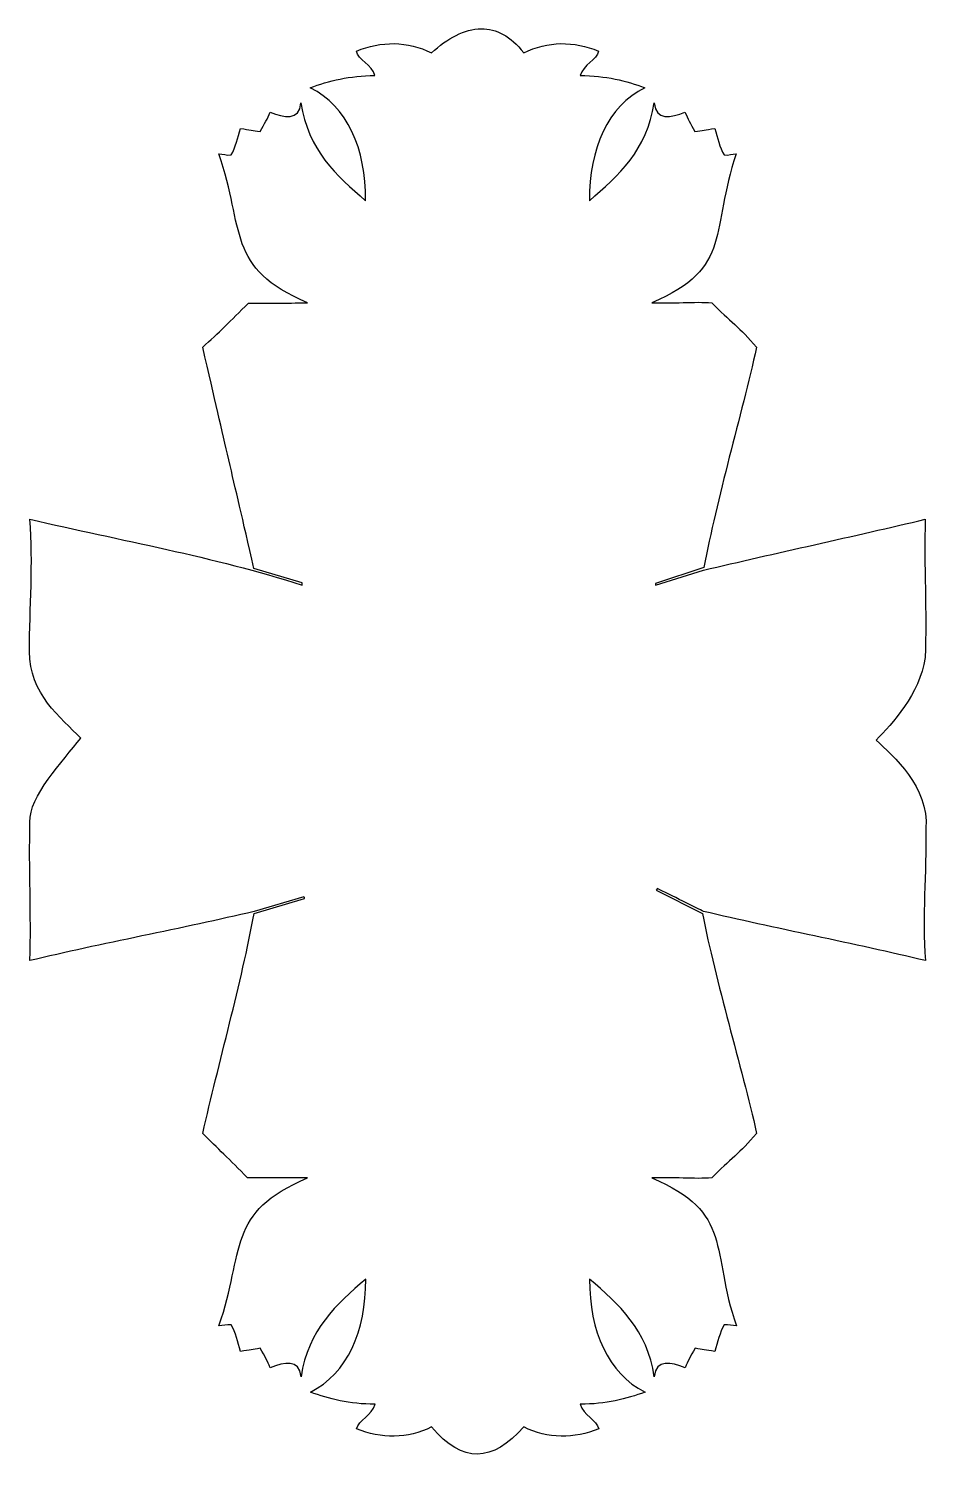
# Model space of a CAD drawing. Header units: centimetres. Extents: x -9.3 to 7.4, y -12.6 to 13.9.
import ezdxf

# ---------------------------------------------------------------- set-up
doc = ezdxf.new("R2010")
doc.units = ezdxf.units.CM
doc.header["$MEASUREMENT"] = 0
doc.layers.add('Layer 1', color=7, linetype='Continuous')

msp = doc.modelspace()

# ---------------------------------------------------------------- linework, layer by layer
at = {"layer": 'Layer 1', "color": 254}
msp.add_open_spline([(-0.90984, 13.90874), (-1.21957, 13.90667), (-1.53603, 13.73405), (-1.82988, 13.46418), (-1.82988, 13.46418), (-2.27101, 13.68888), (-2.75856, 13.68303), (-3.21253, 13.49838), (-3.21253, 13.49838), (-3.18198, 13.33938), (-2.9253, 13.24614), (-2.87248, 13.04698), (-2.87248, 13.04698), (-3.34283, 13.04364), (-3.72206, 12.95057), (-4.06526, 12.82128), (-4.06526, 12.82128), (-3.37976, 12.48041), (-3.03978, 11.69959), (-3.04338, 10.73869), (-3.04338, 10.73869), (-3.58144, 11.20054), (-4.10843, 11.67254), (-4.23615, 12.54087), (-4.23615, 12.54087), (-4.26775, 12.20519), (-4.54628, 12.26993), (-4.80578, 12.3716), (-4.80578, 12.3716), (-4.85556, 12.25199), (-4.90406, 12.16283), (-4.98875, 12.01424), (-4.98875, 12.01424), (-5.13285, 12.03903), (-5.17155, 12.04336), (-5.35469, 12.07066), (-5.35469, 12.07066), (-5.40705, 11.90351), (-5.44167, 11.71927), (-5.52558, 11.58335), (-5.52558, 11.58335), (-5.62049, 11.57071), (-5.67101, 11.60079), (-5.75171, 11.60216), (-5.75171, 11.60216), (-5.26909, 10.21091), (-5.62485, 9.49003), (-4.11532, 8.85615), (-4.11532, 8.85615), (-4.54262, 8.84629), (-4.81959, 8.8476), (-5.20625, 8.8476), (-5.20625, 8.8476), (-5.53768, 8.51931), (-5.75782, 8.29914), (-6.04861, 8.03542), (-6.04861, 8.03542), (-5.5971, 6.07749), (-5.53319, 5.81519), (-5.1044, 3.95744), (-5.1044, 3.95744), (-5.1044, 3.95744), (-4.21198, 3.6907), (-4.21198, 3.6907), (-4.21198, 3.6907), (-4.21198, 3.6907), (-4.2154, 3.64966), (-4.2154, 3.64966), (-4.2154, 3.64966), (-5.85667, 4.17345), (-7.56138, 4.47266), (-9.23851, 4.86365), (-9.23851, 4.86365), (-9.17246, 4.04944), (-9.24376, 3.23049), (-9.24541, 2.4237), (-9.24541, 2.4237), (-9.24878, 1.65522), (-8.66294, 1.19104), (-8.29775, 0.82841), (-8.29775, 0.82841), (-8.63241, 0.39585), (-9.25956, -0.25292), (-9.23678, -0.72413), (-9.23678, -0.72413), (-9.25727, -1.58245), (-9.21238, -2.42524), (-9.23678, -3.27693), (-9.23678, -3.27693), (-7.95235, -2.96831), (-6.38811, -2.67721), (-5.10091, -2.37071), (-5.10091, -2.37071), (-5.10091, -2.37071), (-4.18432, -2.10055), (-4.18432, -2.10055), (-4.18432, -2.10055), (-4.1748, -2.11667), (-4.17042, -2.11214), (-4.17051, -2.13133), (-4.17051, -2.13133), (-4.17051, -2.13133), (-5.10091, -2.40832), (-5.10091, -2.40832), (-5.10091, -2.40832), (-5.33462, -3.67848), (-5.75874, -5.18697), (-6.04857, -6.46407), (-6.04857, -6.46407), (-5.77239, -6.73765), (-5.55857, -6.94441), (-5.22002, -7.2848), (-5.22002, -7.2848), (-5.22002, -7.2848), (-4.11528, -7.2848), (-4.11528, -7.2848), (-4.11528, -7.2848), (-5.62481, -7.91868), (-5.26732, -8.62417), (-5.74995, -10.01542), (-5.74995, -10.01542), (-5.66924, -10.01405), (-5.61873, -9.98397), (-5.52382, -9.99661), (-5.52382, -9.99661), (-5.43992, -10.13252), (-5.4053, -10.31676), (-5.35293, -10.48392), (-5.35293, -10.48392), (-5.1698, -10.45662), (-5.13109, -10.45228), (-4.98699, -10.4275), (-4.98699, -10.4275), (-4.90231, -10.57609), (-4.85379, -10.66525), (-4.80402, -10.78486), (-4.80402, -10.78486), (-4.54451, -10.6832), (-4.26599, -10.61846), (-4.23438, -10.95413), (-4.23438, -10.95413), (-4.10667, -10.0858), (-3.57967, -9.6138), (-3.04161, -9.15195), (-3.04161, -9.15195), (-3.03802, -10.11286), (-3.37799, -10.89367), (-4.06349, -11.23454), (-4.06349, -11.23454), (-3.72029, -11.36383), (-3.34106, -11.4569), (-2.87072, -11.46024), (-2.87072, -11.46024), (-2.92353, -11.6594), (-3.18022, -11.75264), (-3.21077, -11.91164), (-3.21077, -11.91164), (-2.75681, -12.0963), (-2.26924, -12.10215), (-1.82812, -11.87744), (-1.82812, -11.87744), (-1.24603, -12.56691), (-0.71001, -12.52675), (-0.12613, -11.87744), (-0.12613, -11.87744), (0.31499, -12.10215), (0.80428, -12.09629), (1.25824, -11.91164), (1.25824, -11.91164), (1.22769, -11.75264), (0.96927, -11.6594), (0.91647, -11.46024), (0.91647, -11.46024), (1.38681, -11.4569), (1.76777, -11.36383), (2.11097, -11.23454), (2.11097, -11.23454), (1.42547, -10.89367), (1.08549, -10.11285), (1.08909, -9.15195), (1.08909, -9.15195), (1.62715, -9.6138), (2.15415, -10.0858), (2.28186, -10.95413), (2.28186, -10.95413), (2.31347, -10.61845), (2.59198, -10.68319), (2.85149, -10.78486), (2.85149, -10.78486), (2.90126, -10.66525), (2.94978, -10.57609), (3.03446, -10.4275), (3.03446, -10.4275), (3.17857, -10.45229), (3.21727, -10.45662), (3.4004, -10.48392), (3.4004, -10.48392), (3.45278, -10.31677), (3.48738, -10.13253), (3.57129, -9.99661), (3.57129, -9.99661), (3.6662, -9.98397), (3.71671, -10.01405), (3.79742, -10.01542), (3.79742, -10.01542), (3.3148, -8.62417), (3.7465, -7.91868), (2.23698, -7.2848), (2.23698, -7.2848), (2.60114, -7.2685), (3.04079, -7.3095), (3.34172, -7.2848), (3.34172, -7.2848), (3.68027, -6.94442), (3.85635, -6.82891), (4.17027, -6.46407), (4.17027, -6.46407), (3.88815, -5.22099), (3.41134, -3.66037), (3.17255, -2.41003), (3.17255, -2.41003), (3.17255, -2.41003), (2.31638, -1.97915), (2.31638, -1.97915), (2.31638, -1.97915), (2.31638, -1.97915), (2.33882, -1.94837), (2.33882, -1.94837), (2.33882, -1.94837), (2.55459, -2.05631), (3.08894, -2.31998), (3.18981, -2.36899), (3.18981, -2.36899), (4.47799, -2.67594), (5.9981, -2.96789), (7.28425, -3.27692), (7.28425, -3.27692), (7.2182, -2.46271), (7.3046, -1.67367), (7.29115, -0.83697), (7.29115, -0.83697), (7.35513, -0.08242), (6.68314, 0.50516), (6.37284, 0.78738), (6.37284, 0.78738), (6.6726, 1.09662), (7.17097, 1.62894), (7.2808, 2.31085), (7.2808, 2.31085), (7.30885, 3.14673), (7.25641, 4.01196), (7.2808, 4.86365), (7.2808, 4.86365), (5.99466, 4.55462), (4.47799, 4.23019), (3.18981, 3.92323), (3.18981, 3.92323), (3.18981, 3.92323), (2.30602, 3.64453), (2.30602, 3.64453), (2.30602, 3.64453), (2.30602, 3.64453), (2.30602, 3.67873), (2.30602, 3.67873), (2.30602, 3.67873), (2.30602, 3.67873), (3.19844, 3.97453), (3.19844, 3.97453), (3.19844, 3.97453), (3.435, 5.2348), (3.88454, 6.77641), (4.17027, 8.03541), (4.17027, 8.03541), (3.85635, 8.40025), (3.68026, 8.51575), (3.34172, 8.85614), (3.34172, 8.85614), (3.04079, 8.88084), (2.60114, 8.83984), (2.23698, 8.85614), (2.23698, 8.85614), (3.74651, 9.49002), (3.31136, 10.2109), (3.79397, 11.60215), (3.79397, 11.60215), (3.71327, 11.60078), (3.66274, 11.5707), (3.56785, 11.58334), (3.56785, 11.58334), (3.48393, 11.71925), (3.44932, 11.90349), (3.39696, 12.07065), (3.39696, 12.07065), (3.21382, 12.04335), (3.17511, 12.03901), (3.03102, 12.01423), (3.03102, 12.01423), (2.94633, 12.16282), (2.89783, 12.25198), (2.84805, 12.37159), (2.84805, 12.37159), (2.58855, 12.26993), (2.31001, 12.20519), (2.27842, 12.54086), (2.27842, 12.54086), (2.1507, 11.67253), (1.62372, 11.20053), (1.08564, 10.73868), (1.08564, 10.73868), (1.08205, 11.69959), (1.42204, 12.4804), (2.10752, 12.82127), (2.10752, 12.82127), (1.76433, 12.95056), (1.3851, 13.04363), (0.91475, 13.04697), (0.91475, 13.04697), (0.96757, 13.24613), (1.22425, 13.33937), (1.2548, 13.49837), (1.2548, 13.49837), (0.80083, 13.68302), (0.31328, 13.68888), (-0.12785, 13.46417), (-0.12785, 13.46417), (-0.36825, 13.77971), (-0.6365, 13.91056), (-0.9098, 13.90873), (-0.9098, 13.90873), (-0.9098, 13.90873), (-0.90984, 13.90874), (-0.90984, 13.90874)], degree=3, knots=[0, 0, 0, 0, 0.01190476, 0.01190476, 0.01190476, 0.01190476, 0.02380952, 0.02380952, 0.02380952, 0.02380952, 0.03571429, 0.03571429, 0.03571429, 0.03571429, 0.04761905, 0.04761905, 0.04761905, 0.04761905, 0.05952381, 0.05952381, 0.05952381, 0.05952381, 0.07142857, 0.07142857, 0.07142857, 0.07142857, 0.08333333, 0.08333333, 0.08333333, 0.08333333, 0.0952381, 0.0952381, 0.0952381, 0.0952381, 0.10714286, 0.10714286, 0.10714286, 0.10714286, 0.11904762, 0.11904762, 0.11904762, 0.11904762, 0.13095238, 0.13095238, 0.13095238, 0.13095238, 0.14285714, 0.14285714, 0.14285714, 0.14285714, 0.1547619, 0.1547619, 0.1547619, 0.1547619, 0.16666667, 0.16666667, 0.16666667, 0.16666667, 0.17857143, 0.17857143, 0.17857143, 0.17857143, 0.19047619, 0.19047619, 0.19047619, 0.19047619, 0.20238095, 0.20238095, 0.20238095, 0.20238095, 0.21428571, 0.21428571, 0.21428571, 0.21428571, 0.22619048, 0.22619048, 0.22619048, 0.22619048, 0.23809524, 0.23809524, 0.23809524, 0.23809524, 0.25, 0.25, 0.25, 0.25, 0.26190476, 0.26190476, 0.26190476, 0.26190476, 0.27380952, 0.27380952, 0.27380952, 0.27380952, 0.28571429, 0.28571429, 0.28571429, 0.28571429, 0.29761905, 0.29761905, 0.29761905, 0.29761905, 0.30952381, 0.30952381, 0.30952381, 0.30952381, 0.32142857, 0.32142857, 0.32142857, 0.32142857, 0.33333333, 0.33333333, 0.33333333, 0.33333333, 0.3452381, 0.3452381, 0.3452381, 0.3452381, 0.35714286, 0.35714286, 0.35714286, 0.35714286, 0.36904762, 0.36904762, 0.36904762, 0.36904762, 0.38095238, 0.38095238, 0.38095238, 0.38095238, 0.39285714, 0.39285714, 0.39285714, 0.39285714, 0.4047619, 0.4047619, 0.4047619, 0.4047619, 0.41666667, 0.41666667, 0.41666667, 0.41666667, 0.42857143, 0.42857143, 0.42857143, 0.42857143, 0.44047619, 0.44047619, 0.44047619, 0.44047619, 0.45238095, 0.45238095, 0.45238095, 0.45238095, 0.46428571, 0.46428571, 0.46428571, 0.46428571, 0.47619048, 0.47619048, 0.47619048, 0.47619048, 0.48809524, 0.48809524, 0.48809524, 0.48809524, 0.5, 0.5, 0.5, 0.5, 0.51190476, 0.51190476, 0.51190476, 0.51190476, 0.52380952, 0.52380952, 0.52380952, 0.52380952, 0.53571429, 0.53571429, 0.53571429, 0.53571429, 0.54761905, 0.54761905, 0.54761905, 0.54761905, 0.55952381, 0.55952381, 0.55952381, 0.55952381, 0.57142857, 0.57142857, 0.57142857, 0.57142857, 0.58333333, 0.58333333, 0.58333333, 0.58333333, 0.5952381, 0.5952381, 0.5952381, 0.5952381, 0.60714286, 0.60714286, 0.60714286, 0.60714286, 0.61904762, 0.61904762, 0.61904762, 0.61904762, 0.63095238, 0.63095238, 0.63095238, 0.63095238, 0.64285714, 0.64285714, 0.64285714, 0.64285714, 0.6547619, 0.6547619, 0.6547619, 0.6547619, 0.66666667, 0.66666667, 0.66666667, 0.66666667, 0.67857143, 0.67857143, 0.67857143, 0.67857143, 0.69047619, 0.69047619, 0.69047619, 0.69047619, 0.70238095, 0.70238095, 0.70238095, 0.70238095, 0.71428571, 0.71428571, 0.71428571, 0.71428571, 0.72619048, 0.72619048, 0.72619048, 0.72619048, 0.73809524, 0.73809524, 0.73809524, 0.73809524, 0.75, 0.75, 0.75, 0.75, 0.76190476, 0.76190476, 0.76190476, 0.76190476, 0.77380952, 0.77380952, 0.77380952, 0.77380952, 0.78571429, 0.78571429, 0.78571429, 0.78571429, 0.79761905, 0.79761905, 0.79761905, 0.79761905, 0.80952381, 0.80952381, 0.80952381, 0.80952381, 0.82142857, 0.82142857, 0.82142857, 0.82142857, 0.83333333, 0.83333333, 0.83333333, 0.83333333, 0.8452381, 0.8452381, 0.8452381, 0.8452381, 0.85714286, 0.85714286, 0.85714286, 0.85714286, 0.86904762, 0.86904762, 0.86904762, 0.86904762, 0.88095238, 0.88095238, 0.88095238, 0.88095238, 0.89285714, 0.89285714, 0.89285714, 0.89285714, 0.9047619, 0.9047619, 0.9047619, 0.9047619, 0.91666667, 0.91666667, 0.91666667, 0.91666667, 0.92857143, 0.92857143, 0.92857143, 0.92857143, 0.94047619, 0.94047619, 0.94047619, 0.94047619, 0.95238095, 0.95238095, 0.95238095, 0.95238095, 0.96428571, 0.96428571, 0.96428571, 0.96428571, 0.97619048, 0.97619048, 0.97619048, 0.97619048, 1, 1, 1, 1], dxfattribs=at)

doc.saveas('drawing.dxf')
